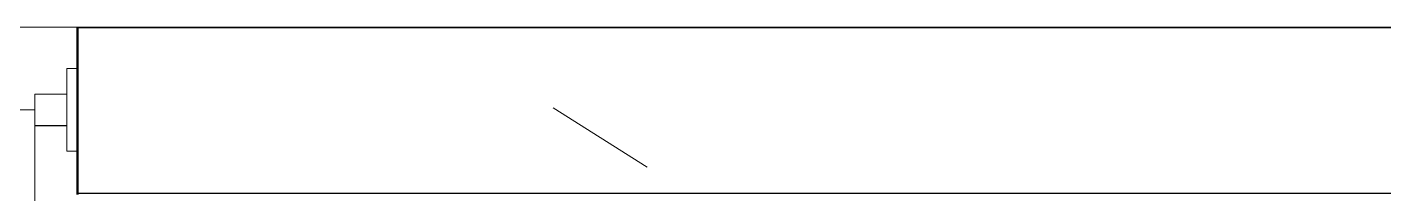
# Model space of a CAD drawing. Header units: metres. Extents: x -55 to 260, y -121 to 64.
# Drawn here: x 5.65 to 7.286, y 18.538 to 18.74 of the extents above; entities that cross this region are included whole.
import ezdxf

# ---------------------------------------------------------------- set-up
doc = ezdxf.new("R2010")
doc.units = ezdxf.units.M
for name, color, linetype, lineweight in [('0-1', 7, 'Continuous', 5), ('06MUR-1', 253, 'Continuous', 5), ('06MUR-2', 53, 'Continuous', 25), ('06MUREXT-1', 9, 'Continuous', 15), ('13CIVERT-1', 253, 'Continuous', 5), ('55BARANDAL-1', 253, 'Continuous', 5), ('70LINEA-1', 254, 'Continuous', 5)]:
    doc.layers.add(name, color=color, linetype=linetype, lineweight=lineweight)
pattern_1 = [(50, (0, 0), (2.9148, -0.25534), [0.3048, -3.353]), (355, (0, 0), (-0.5639, 3.05678), [0.24384, -2.682]), (100.451, (0.243, -0.0213), (2.35075, 2.8019), [0.25904, -2.849]), (46.184, (0, 0.8128), (4.33666, -0.6728), [0.4572, -5.029]), (96.636, (0.3614, 0.7567), (3.798, 3.9584), [0.38856, -4.274]), (351.184, (0, 0.813), (3.7986, 3.9586), [0.36576, -4.023]), (21, (0.4064, 0.6096), (2.42556, -1.63645), [0.3048, -3.353]), (326, (0.4064, 0.6096), (0.98876, 2.9469), [0.24384, -2.682]), (71.451, (0.6086, 0.4733), (3.4144, 1.31093), [0.25904, -2.849]), (37.5, (0, 0), (0.04956, 1.3527), [0.13411, -2.516, 0.13411, -2.589, -2.692]), (37.5, (0, 0), (0.04956, 1.3527), [-5.373, 0.13411, -2.558]), (7.5, (0, 0), (1.06888, 1.60323), [0.13411, -1.418, 0.13411, -2.455, -1.026]), (7.5, (0, 0), (1.06888, 1.60323), [-4.141, 0.13411, -0.89205]), (327.5, (-0.9063, 0), (2.169315, -0.091976), [0.13411, -0.88189, 0.13411, -3.036, -4.206]), (327.5, (-0.9063, 0), (2.169315, -0.091976), [-4.186, 0.13411, -4.072]), (317.5, (-1.313, 0), (2.3703, 0.40642), [0.13411, -1.187, 0.13411, -1.971, -2.987]), (317.5, (-1.313, 0), (2.3703, 0.40642), [-3.426, 0.1341, -2.853])]

# ---------------------------------------------------------------- blocks, each defined once
blk = doc.blocks.new('Handrail Type - Handrail_Internal_-7165883-A1 _ A700')
at = {"layer": '55BARANDAL-1'}
blk.add_line((5.6592, 15.9399), (5.6592, 18.6399), dxfattribs=at)
at = {"layer": '55BARANDAL-1', "flags": 128}
blk.add_lwpolyline([(5.6402, 18.6399), (5.6451, 18.6399), (5.6497, 18.6399), (5.6536, 18.6399), (5.6566, 18.6399), (5.6586, 18.6399), (5.6592, 18.6399)], dxfattribs=at)
blk = doc.blocks.new('Handrail Type - Handrail_Internal_-V39-A1 _ A700')
at = {"layer": '55BARANDAL-1'}
blk.add_line((5.6592, 18.6228), (5.6592, 17.9814), dxfattribs=at)
blk = doc.blocks.new('Support - Metal - CircularAIIG - Support - Metal - CircularAIIG-7172669-A1 _ A700')
at = {"layer": '70LINEA-1'}
for p, q in [((-0.05, 0.0698), (-0.05, 0.0578)), ((0.05, 0.0698), (0.05, 0.0578)), ((0.05, 0.0578), (-0.05, 0.0578)), ((-0.0191, 0.0578), (-0.0191, 0.019)), ((0.019, 0.019), (0.019, 0.0578)), ((-0.0191, 0.019), (0, 0.019)), ((0, 0.019), (0.0049, 0.019)), ((0.0049, 0.019), (0.0165, 0.019))]:
    blk.add_line(p, q, dxfattribs=at)
blk = doc.blocks.new('22011_AR_rvt-1-A1 _ A700')
at = {"layer": '06MUR-1'}
h = blk.add_hatch(dxfattribs=at)
h.set_pattern_fill('FP_1', color=256, style=0, pattern_type=2)
h.set_pattern_definition(pattern_1)
h.paths.add_polyline_path([(12.9091, 18.5389), (12.9101, 18.5389), (12.9091, 18.7389)])
h.paths.add_polyline_path([(5.71, 18.5389), (5.711, 18.5389), (5.71, 18.7389)])
h = blk.add_hatch(dxfattribs=at)
h.set_pattern_fill('FP_1', color=256, style=0, pattern_type=2)
h.set_pattern_definition(pattern_1)
h.paths.add_polyline_path([(12.9091, 18.5389), (12.9091, 18.7389), (5.711, 18.7389), (5.711, 18.5389), (11.9741, 18.5389)])
at = {"layer": '06MUR-2'}
for p, q in [((5.711, 18.7389), (5.711, 18.5389)), ((12.9091, 18.7389), (5.711, 18.7389)), ((5.711, 18.5389), (5.71, 18.5389)), ((5.71, 18.5389), (5.71, 18.5379)), ((12.9091, 18.5389), (5.711, 18.5389)), ((5.711, 18.5389), (5.711, 18.5379))]:
    blk.add_line(p, q, dxfattribs=at)
at = {"layer": '06MUREXT-1'}
for p, q in [((12.9101, 18.7399), (5.71, 18.7399)), ((5.71, 18.7399), (5.71, 18.7389)), ((5.71, 18.7389), (5.71, 18.5389)), ((5.71, 18.5389), (5.71, 18.5379))]:
    blk.add_line(p, q, dxfattribs=at)
at = {"layer": '13CIVERT-1'}
blk.add_line((5.71, 18.7399), (2.0422, 18.7399), dxfattribs=at)
blk.add_line((5.71, 18.7399), (2.0422, 18.7399), dxfattribs=at)
at = {"layer": '55BARANDAL-1', "rotation": 269.9999999999999}
blk.add_blockref('Support - Metal - CircularAIIG - Support - Metal - CircularAIIG-7172669-A1 _ A700', (5.6402, 18.6399), dxfattribs=at)
at = {"layer": '55BARANDAL-1'}
for name in ['Handrail Type - Handrail_Internal_-7165883-A1 _ A700', 'Handrail Type - Handrail_Internal_-V39-A1 _ A700']:
    blk.add_blockref(name, (0, 0), dxfattribs=at)
blk = doc.blocks.new('Handrail Type - Handrail_Internal_-V444-A1 _ A700')
at = {"layer": '55BARANDAL-1'}
blk.add_line((5.6592, 15.9399), (5.6592, 18.6399), dxfattribs=at)
at = {"layer": '55BARANDAL-1', "flags": 128}
blk.add_lwpolyline([(5.6451, 18.6399), (5.6497, 18.6399), (5.6536, 18.6399), (5.6566, 18.6399), (5.6586, 18.6399), (5.6592, 18.6399)], dxfattribs=at)
blk = doc.blocks.new('Support - Metal - CircularAIIG - Support - Metal - CircularAIIG-V445-A1 _ A700')
at = {"layer": '70LINEA-1'}
for p, q in [((-0.05, 0.0698), (-0.05, 0.0578)), ((0.05, 0.0698), (0.05, 0.0578)), ((0.05, 0.0578), (-0.05, 0.0578)), ((-0.0191, 0.0578), (-0.0191, 0.019)), ((0.0191, 0.019), (0.0191, 0.0578)), ((-0.0191, 0.019), (-0.0049, 0.019)), ((-0.0049, 0.019), (0, 0.019)), ((0, 0.019), (0.0165, 0.019))]:
    blk.add_line(p, q, dxfattribs=at)
blk = doc.blocks.new('22011_AR_rvt-2-A1 _ A700')
at = {"layer": '06MUR-1'}
h = blk.add_hatch(dxfattribs=at)
h.set_pattern_fill('FP_1', color=256, style=0, pattern_type=2)
h.set_pattern_definition(pattern_1)
h.paths.add_polyline_path([(5.71, 18.5389), (5.711, 18.5389), (5.71, 18.7389)])
h = blk.add_hatch(dxfattribs=at)
h.set_pattern_fill('FP_1', color=256, style=0, pattern_type=2)
h.set_pattern_definition(pattern_1)
h.paths.add_polyline_path([(12.9091, 18.5389), (12.9091, 18.7389), (5.711, 18.7389), (5.711, 18.5389), (11.9741, 18.5389)])
at = {"layer": '06MUR-2'}
for p, q in [((5.711, 18.7389), (5.711, 18.5389)), ((12.9091, 18.7389), (5.711, 18.7389)), ((5.711, 18.5389), (5.71, 18.5389)), ((5.71, 18.5389), (5.71, 18.5379)), ((12.9091, 18.5389), (5.711, 18.5389)), ((5.711, 18.5389), (5.711, 18.5379))]:
    blk.add_line(p, q, dxfattribs=at)
at = {"layer": '06MUREXT-1'}
for p, q in [((12.9101, 18.7399), (5.71, 18.7399)), ((5.71, 18.7399), (5.71, 18.7389)), ((5.71, 18.7389), (5.71, 18.5389)), ((5.71, 18.5389), (5.71, 18.5379))]:
    blk.add_line(p, q, dxfattribs=at)
at = {"layer": '13CIVERT-1'}
blk.add_line((5.71, 18.7399), (2.0422, 18.7399), dxfattribs=at)
blk.add_line((5.71, 18.7399), (2.0422, 18.7399), dxfattribs=at)
at = {"layer": '55BARANDAL-1', "rotation": 269.9999999999999}
blk.add_blockref('Support - Metal - CircularAIIG - Support - Metal - CircularAIIG-V445-A1 _ A700', (5.6402, 18.6399), dxfattribs=at)
at = {"layer": '55BARANDAL-1'}
for name in ['Handrail Type - Handrail_Internal_-V444-A1 _ A700', 'Handrail Type - Handrail_Internal_-V39-A1 _ A700']:
    blk.add_blockref(name, (0, 0), dxfattribs=at)

msp = doc.modelspace()

# ---------------------------------------------------------------- block references
at = {"layer": '0-1'}
for name in ['22011_AR_rvt-2-A1 _ A700', '22011_AR_rvt-1-A1 _ A700']:
    msp.add_blockref(name, (0, 0), dxfattribs=at)

doc.saveas('drawing.dxf')
